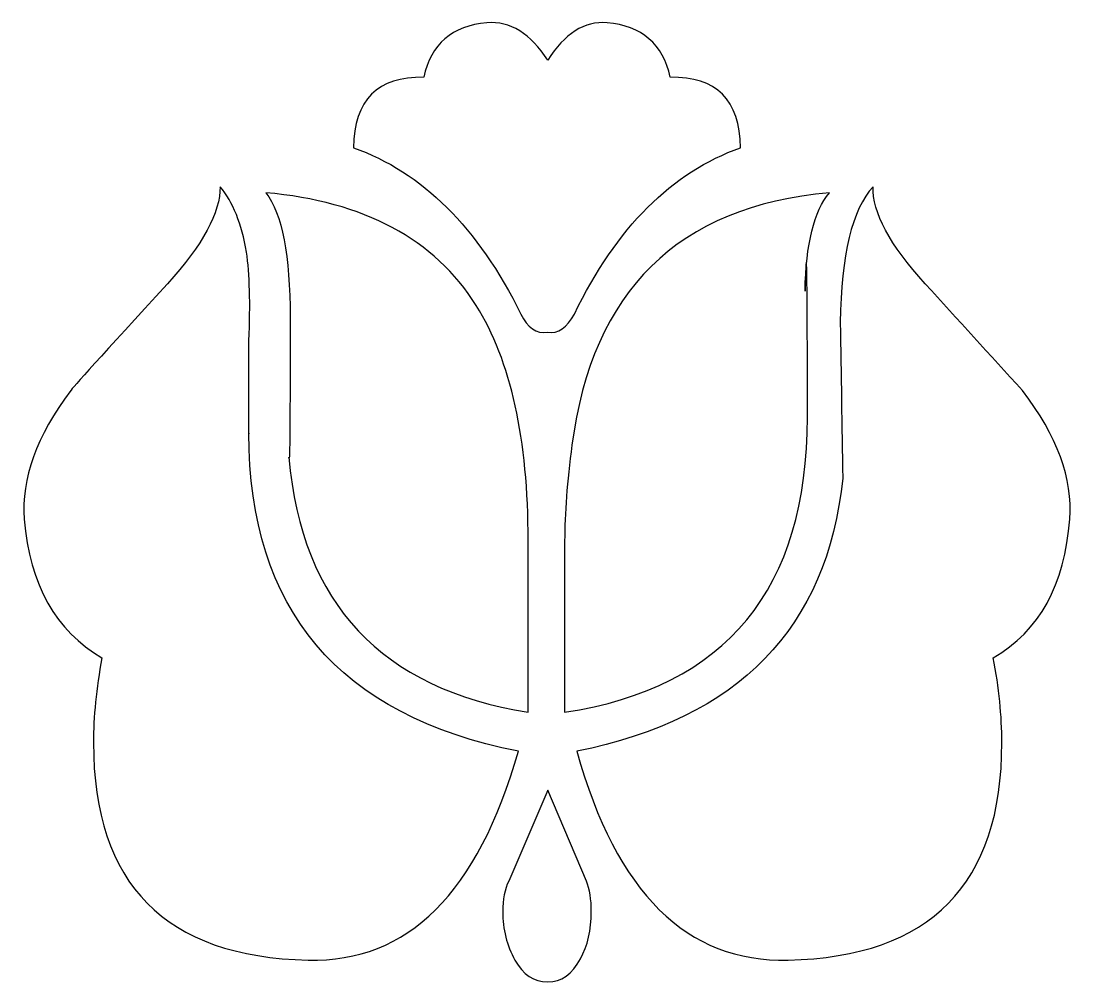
# Model space of a CAD drawing. Header units: centimetres. Extents: x -9.3 to 9.3, y -8.5 to 8.5.
import ezdxf

# ---------------------------------------------------------------- set-up
doc = ezdxf.new("R2010")
doc.units = ezdxf.units.CM
doc.header["$MEASUREMENT"] = 0
doc.layers.add('Camada 1', color=7, linetype='Continuous')

msp = doc.modelspace()

# ---------------------------------------------------------------- linework, layer by layer
at = {"layer": 'Camada 1'}
for points, knots in [([(-2.1829, 7.52628), (-2.05386, 8.11326), (-1.68099, 8.4365), (-1.06429, 8.4918), (-1.06429, 8.4918), (-0.64887, 8.52088), (-0.28943, 8.29971), (0.01182, 7.82619), (0.01182, 7.82619), (0.31231, 8.29969), (0.66251, 8.52085), (1.06378, 8.4918), (1.06378, 8.4918), (1.67912, 8.43653), (2.0534, 8.11326), (2.18093, 7.52628), (2.18093, 7.52628), (3.00042, 7.53835), (3.4159, 7.12364), (3.42855, 6.278), (3.42855, 6.278), (2.21218, 5.84766), (1.2282, 4.8652), (0.4839, 3.33186), (0.4839, 3.33186), (0.35486, 3.08802), (0.19749, 2.98168), (0.01183, 3.01005), (0.01183, 3.01005), (-0.18952, 2.98169), (-0.34829, 3.08802), (-0.46172, 3.33186), (-0.46172, 3.33186), (-1.22163, 4.8652), (-2.21054, 5.84765), (-3.4291, 6.278), (-3.4291, 6.278), (-3.4156, 7.12364), (-2.99883, 7.53835), (-2.1829, 7.52628)], [0, 0, 0, 0, 0.09090909, 0.09090909, 0.09090909, 0.09090909, 0.18181818, 0.18181818, 0.18181818, 0.18181818, 0.27272727, 0.27272727, 0.27272727, 0.27272727, 0.36363636, 0.36363636, 0.36363636, 0.36363636, 0.45454545, 0.45454545, 0.45454545, 0.45454545, 0.54545455, 0.54545455, 0.54545455, 0.54545455, 0.63636364, 0.63636364, 0.63636364, 0.63636364, 0.72727273, 0.72727273, 0.72727273, 0.72727273, 0.81818182, 0.81818182, 0.81818182, 0.81818182, 1, 1, 1, 1]), ([(-8.43236, 1.97721), (-8.43236, 1.99137), (-7.8603, 2.62226), (-6.71754, 3.86991), (-6.71754, 3.86991), (-6.09587, 4.55754), (-5.78679, 5.13173), (-5.78679, 5.58751), (-5.78679, 5.58751), (-5.56068, 5.31674), (-5.40539, 4.92968), (-5.32104, 4.42924), (-5.32104, 4.42924), (-5.26434, 4.04218), (-5.24947, 3.51902), (-5.27855, 2.85902), (-5.27855, 2.85902), (-5.27855, 1.66953), (-5.27855, 1.1237), (-5.27855, 1.22506), (-5.27855, 1.22506), (-5.27855, -1.90038), (-3.6878, -3.77887), (-0.50563, -4.4084), (-0.50563, -4.4084), (-1.22162, -6.91776), (-2.46148, -8.15128), (-4.22654, -8.10725), (-4.22654, -8.10725), (-6.7622, -8.04923), (-8.03043, -6.76613), (-8.03043, -4.25669), (-8.03043, -4.25669), (-8.03043, -3.80012), (-7.98148, -3.29964), (-7.88012, -2.75248), (-7.88012, -2.75248), (-8.69747, -2.27888), (-9.15753, -1.46221), (-9.25537, -0.30117), (-9.25537, -0.30117), (-9.31276, 0.41553), (-9.03916, 1.17406), (-8.43236, 1.97721)], [0, 0, 0, 0, 0.08333333, 0.08333333, 0.08333333, 0.08333333, 0.16666667, 0.16666667, 0.16666667, 0.16666667, 0.25, 0.25, 0.25, 0.25, 0.33333333, 0.33333333, 0.33333333, 0.33333333, 0.41666667, 0.41666667, 0.41666667, 0.41666667, 0.5, 0.5, 0.5, 0.5, 0.58333333, 0.58333333, 0.58333333, 0.58333333, 0.66666667, 0.66666667, 0.66666667, 0.66666667, 0.75, 0.75, 0.75, 0.75, 0.83333333, 0.83333333, 0.83333333, 0.83333333, 1, 1, 1, 1]), ([(-1.2535, 3.48427), (-0.63967, 2.50743), (-0.33344, 1.11593), (-0.33344, -0.68744), (-0.33344, -0.68744), (-0.33344, -0.68744), (-0.33344, -3.7193), (-0.33344, -3.7193), (-0.33344, -3.7193), (-2.92932, -3.30536), (-4.3414, -1.79975), (-4.56968, 0.7955), (-4.56968, 0.7955), (-4.55547, 0.65022), (-4.54769, 1.47603), (-4.54769, 3.26663), (-4.54769, 3.26663), (-4.54769, 4.37039), (-4.69086, 5.10834), (-4.9787, 5.48119), (-4.9787, 5.48119), (-3.23698, 5.32527), (-1.99505, 4.65889), (-1.2535, 3.48427)], [0, 0, 0, 0, 0.14285714, 0.14285714, 0.14285714, 0.14285714, 0.28571429, 0.28571429, 0.28571429, 0.28571429, 0.42857143, 0.42857143, 0.42857143, 0.42857143, 0.57142857, 0.57142857, 0.57142857, 0.57142857, 0.71428571, 0.71428571, 0.71428571, 0.71428571, 1, 1, 1, 1]), ([(0.31233, -0.68744), (0.31233, -0.20262), (0.35485, 0.3652), (0.44139, 1.01029), (0.44139, 1.01029), (0.80006, 3.74801), (2.31702, 5.23807), (4.99945, 5.48119), (4.99945, 5.48119), (4.72725, 5.15226), (4.58411, 4.57168), (4.56847, 3.74018), (4.56847, 3.74018), (4.59675, 4.87294), (4.61096, 4.12724), (4.61096, 1.50437), (4.61096, 1.50437), (4.61096, -1.53458), (3.17901, -3.27694), (0.3123, -3.7193), (0.3123, -3.7193), (0.3123, -3.7193), (0.3123, -0.68744), (0.3123, -0.68744), (0.3123, -0.68744), (0.3123, -0.68744), (0.31233, -0.68744), (0.31233, -0.68744)], [0, 0, 0, 0, 0.125, 0.125, 0.125, 0.125, 0.25, 0.25, 0.25, 0.25, 0.375, 0.375, 0.375, 0.375, 0.5, 0.5, 0.5, 0.5, 0.625, 0.625, 0.625, 0.625, 0.75, 0.75, 0.75, 0.75, 1, 1, 1, 1]), ([(5.23622, 0.42902), (5.22201, 1.34773), (5.20651, 2.26428), (5.1923, 3.18018), (5.1923, 3.18018), (5.20651, 4.38525), (5.40206, 5.18845), (5.77362, 5.58749), (5.77362, 5.58749), (5.75941, 5.13172), (6.06707, 4.55752), (6.69794, 3.86989), (6.69794, 3.86989), (7.27076, 3.23971), (7.84351, 2.6074), (8.41908, 1.97719), (8.41908, 1.97719), (9.03442, 1.17405), (9.31237, 0.41551), (9.25564, -0.30119), (9.25564, -0.30119), (9.1705, -1.46226), (8.7197, -2.2789), (7.90163, -2.7525), (7.90163, -2.7525), (8.00228, -3.2827), (8.05337, -3.78461), (8.05337, -4.25671), (8.05337, -4.25671), (8.05337, -6.76615), (6.79155, -8.04925), (4.26787, -8.10727), (4.26787, -8.10727), (2.47585, -8.1513), (1.2282, -6.91778), (0.52642, -4.40842), (0.52642, -4.40842), (3.39454, -3.83561), (4.96259, -2.22216), (5.23622, 0.42902)], [0, 0, 0, 0, 0.09090909, 0.09090909, 0.09090909, 0.09090909, 0.18181818, 0.18181818, 0.18181818, 0.18181818, 0.27272727, 0.27272727, 0.27272727, 0.27272727, 0.36363636, 0.36363636, 0.36363636, 0.36363636, 0.45454545, 0.45454545, 0.45454545, 0.45454545, 0.54545455, 0.54545455, 0.54545455, 0.54545455, 0.63636364, 0.63636364, 0.63636364, 0.63636364, 0.72727273, 0.72727273, 0.72727273, 0.72727273, 0.81818182, 0.81818182, 0.81818182, 0.81818182, 1, 1, 1, 1]), ([(0.01184, -5.09741), (0.01184, -5.09741), (0.69941, -6.70798), (0.69941, -6.70798), (0.69941, -6.70798), (0.75611, -6.854), (0.78453, -7.03262), (0.78453, -7.24667), (0.78453, -7.24667), (0.78453, -7.577), (0.72066, -7.85638), (0.59173, -8.08323), (0.59173, -8.08323), (0.44846, -8.35819), (0.25566, -8.49429), (0.01184, -8.49429), (0.01184, -8.49429), (-0.23208, -8.49429), (-0.42697, -8.3639), (-0.56948, -8.10723), (-0.56948, -8.10723), (-0.7127, -7.84778), (-0.78427, -7.56282), (-0.78427, -7.24667), (-0.78427, -7.24667), (-0.78427, -7.0326), (-0.74953, -6.85398), (-0.67725, -6.70798), (-0.67725, -6.70798), (-0.67725, -6.70798), (0.01184, -5.09741), (0.01184, -5.09741)], [0, 0, 0, 0, 0.11111111, 0.11111111, 0.11111111, 0.11111111, 0.22222222, 0.22222222, 0.22222222, 0.22222222, 0.33333333, 0.33333333, 0.33333333, 0.33333333, 0.44444444, 0.44444444, 0.44444444, 0.44444444, 0.55555556, 0.55555556, 0.55555556, 0.55555556, 0.66666667, 0.66666667, 0.66666667, 0.66666667, 0.77777778, 0.77777778, 0.77777778, 0.77777778, 1, 1, 1, 1])]:
    msp.add_open_spline(points, degree=3, knots=knots, dxfattribs=at)

doc.saveas('drawing.dxf')
